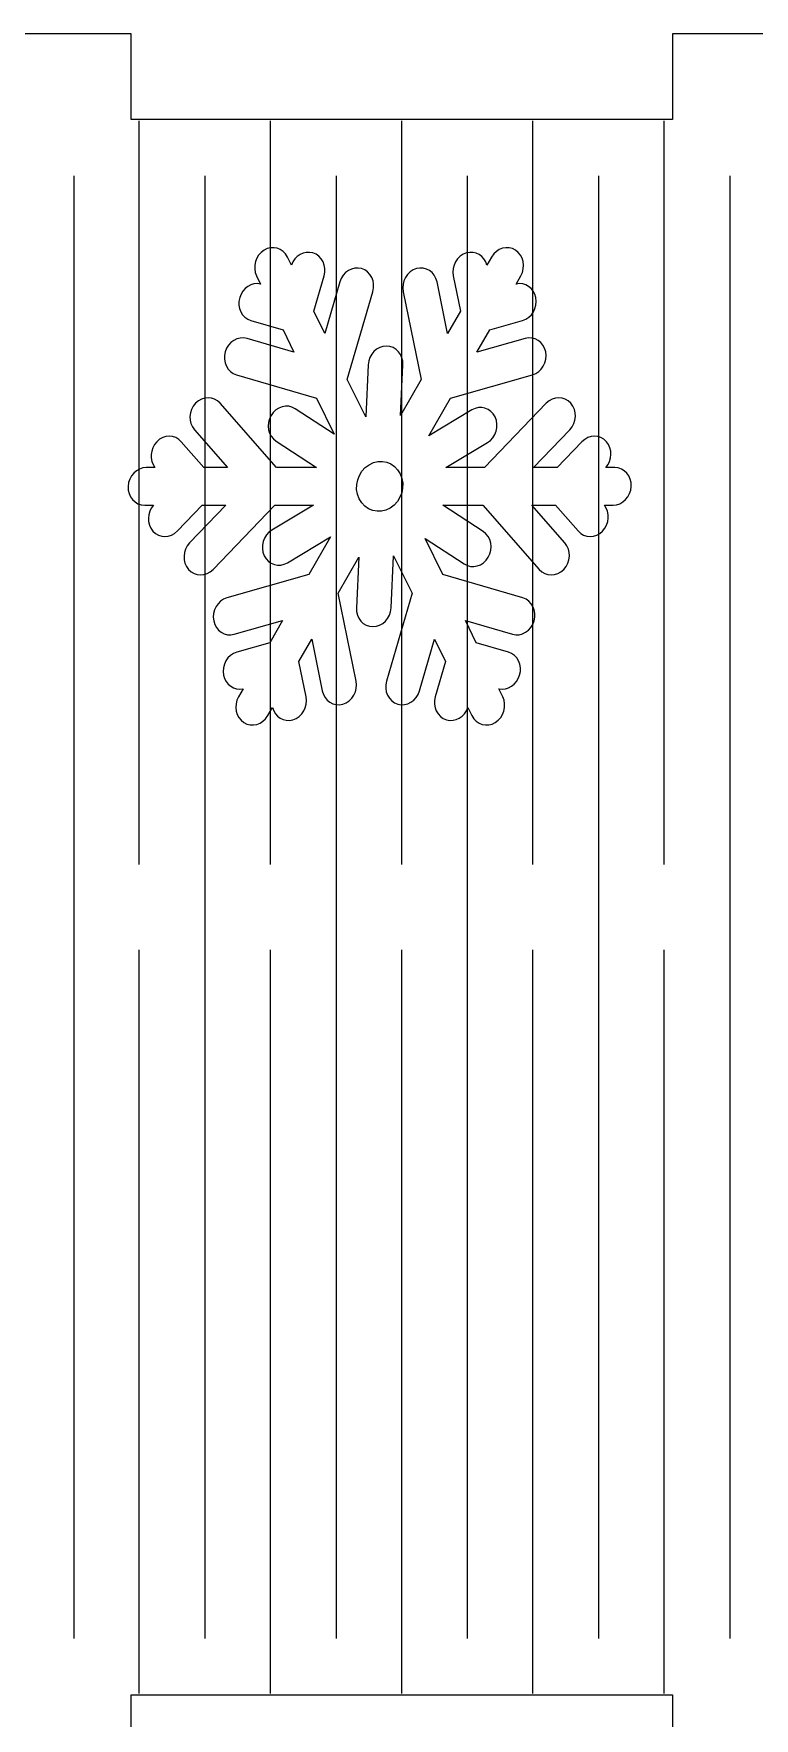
# Model space of a CAD drawing. Header units: centimetres. Extents: x -36.4 to 36.4, y -33.4 to 34.3.
# Drawn here: x 6.2 to 11.23, y -21.07 to -9.3 of the extents above; entities that cross this region are included whole.
import ezdxf

# ---------------------------------------------------------------- set-up
doc = ezdxf.new("R2010")
doc.units = ezdxf.units.CM
doc.header["$MEASUREMENT"] = 0
doc.layers.add('layer 1', color=7, linetype='Continuous')

msp = doc.modelspace()

# ---------------------------------------------------------------- linework, layer by layer
at = {"layer": 'layer 1', "color": 177, "lineweight": 9}
msp.add_open_spline([(-29.8982, -9.902), (-29.8982, -9.902), (-25.95688, -9.902), (-25.95688, -9.902), (-25.95688, -9.902), (-25.95688, -9.902), (-25.95688, -9.302), (-25.95688, -9.302), (-25.95688, -9.302), (-25.95688, -9.302), (-25.15688, -9.302), (-25.15688, -9.302), (-25.15688, -9.302), (-25.15688, -9.302), (-25.15688, -9.902), (-25.15688, -9.902), (-25.15688, -9.902), (-25.15688, -9.902), (-21.38042, -9.902), (-21.38042, -9.902), (-21.38042, -9.902), (-21.38042, -9.902), (-21.38042, -9.302), (-21.38042, -9.302), (-21.38042, -9.302), (-21.38042, -9.302), (-20.58042, -9.302), (-20.58042, -9.302), (-20.58042, -9.302), (-20.58042, -9.302), (-20.58042, -9.902), (-20.58042, -9.902), (-20.58042, -9.902), (-20.58042, -9.902), (-16.80398, -9.902), (-16.80398, -9.902), (-16.80398, -9.902), (-16.80398, -9.902), (-16.80398, -9.302), (-16.80398, -9.302), (-16.80398, -9.302), (-16.80398, -9.302), (-16.00398, -9.302), (-16.00398, -9.302), (-16.00398, -9.302), (-16.00398, -9.302), (-16.00398, -9.902), (-16.00398, -9.902), (-16.00398, -9.902), (-16.00398, -9.902), (-12.22754, -9.902), (-12.22754, -9.902), (-12.22754, -9.902), (-12.22754, -9.902), (-12.22754, -9.302), (-12.22754, -9.302), (-12.22754, -9.302), (-12.22754, -9.302), (-11.42754, -9.302), (-11.42754, -9.302), (-11.42754, -9.302), (-11.42754, -9.302), (-11.42754, -9.902), (-11.42754, -9.902), (-11.42754, -9.902), (-11.42754, -9.902), (-7.6511, -9.902), (-7.6511, -9.902), (-7.6511, -9.902), (-7.6511, -9.902), (-7.6511, -9.302), (-7.6511, -9.302), (-7.6511, -9.302), (-7.6511, -9.302), (-6.8511, -9.302), (-6.8511, -9.302), (-6.8511, -9.302), (-6.8511, -9.302), (-6.8511, -9.902), (-6.8511, -9.902), (-6.8511, -9.902), (-6.8511, -9.902), (-3.07466, -9.902), (-3.07466, -9.902), (-3.07466, -9.902), (-3.07466, -9.902), (-3.07466, -9.302), (-3.07466, -9.302), (-3.07466, -9.302), (-3.07466, -9.302), (-2.27466, -9.302), (-2.27466, -9.302), (-2.27466, -9.302), (-2.27466, -9.302), (-2.27466, -9.902), (-2.27466, -9.902), (-2.27466, -9.902), (-2.27466, -9.902), (1.5018, -9.902), (1.5018, -9.902), (1.5018, -9.902), (1.5018, -9.902), (1.5018, -9.302), (1.5018, -9.302), (1.5018, -9.302), (1.5018, -9.302), (2.3018, -9.302), (2.3018, -9.302), (2.3018, -9.302), (2.3018, -9.302), (2.3018, -9.902), (2.3018, -9.902), (2.3018, -9.902), (2.3018, -9.902), (6.07826, -9.902), (6.07826, -9.902), (6.07826, -9.902), (6.07826, -9.902), (6.07826, -9.302), (6.07826, -9.302), (6.07826, -9.302), (6.07826, -9.302), (6.87826, -9.302), (6.87826, -9.302), (6.87826, -9.302), (6.87826, -9.302), (6.87826, -9.902), (6.87826, -9.902), (6.87826, -9.902), (6.87826, -9.902), (10.65472, -9.902), (10.65472, -9.902), (10.65472, -9.902), (10.65472, -9.902), (10.65472, -9.302), (10.65472, -9.302), (10.65472, -9.302), (10.65472, -9.302), (11.45472, -9.302), (11.45472, -9.302), (11.45472, -9.302), (11.45472, -9.302), (11.45472, -9.902), (11.45472, -9.902), (11.45472, -9.902), (11.45472, -9.902), (15.23116, -9.902), (15.23116, -9.902), (15.23116, -9.902), (15.23116, -9.902), (15.23116, -9.302), (15.23116, -9.302), (15.23116, -9.302), (15.23116, -9.302), (16.03116, -9.302), (16.03116, -9.302), (16.03116, -9.302), (16.03116, -9.302), (16.03116, -9.902), (16.03116, -9.902), (16.03116, -9.902), (16.03116, -9.902), (19.8076, -9.902), (19.8076, -9.902), (19.8076, -9.902), (19.8076, -9.902), (19.8076, -9.302), (19.8076, -9.302), (19.8076, -9.302), (19.8076, -9.302), (20.6076, -9.302), (20.6076, -9.302), (20.6076, -9.302), (20.6076, -9.302), (20.6076, -9.902), (20.6076, -9.902), (20.6076, -9.902), (20.6076, -9.902), (24.38404, -9.902), (24.38404, -9.902), (24.38404, -9.902), (24.38404, -9.902), (24.38404, -9.302), (24.38404, -9.302), (24.38404, -9.302), (24.38404, -9.302), (25.18404, -9.302), (25.18404, -9.302), (25.18404, -9.302), (25.18404, -9.302), (25.18404, -9.902), (25.18404, -9.902), (25.18404, -9.902), (25.18404, -9.902), (28.96048, -9.902), (28.96048, -9.902), (28.96048, -9.902), (28.96048, -9.902), (28.96048, -9.302), (28.96048, -9.302), (28.96048, -9.302), (28.96048, -9.302), (29.76048, -9.302), (29.76048, -9.302), (29.76048, -9.302), (29.76048, -9.302), (29.76048, -9.902), (29.76048, -9.902), (29.76048, -9.902), (29.76048, -9.902), (33.7018, -9.902), (33.7018, -9.902), (33.7018, -9.902), (33.7018, -9.902), (33.7018, -9.302), (33.7018, -9.302), (33.7018, -9.302), (33.7018, -9.302), (34.5018, -9.302), (34.5018, -9.302), (34.5018, -9.302), (34.5018, -13.36866), (34.5018, -17.43534), (34.5018, -21.502), (34.5018, -21.502), (34.5018, -21.502), (33.7018, -21.502), (33.7018, -21.502), (33.7018, -21.502), (33.7018, -21.502), (33.7018, -20.902), (33.7018, -20.902), (33.7018, -20.902), (33.7018, -20.902), (29.76048, -20.902), (29.76048, -20.902), (29.76048, -20.902), (29.76048, -20.902), (29.76048, -21.502), (29.76048, -21.502), (29.76048, -21.502), (29.76048, -21.502), (28.96048, -21.502), (28.96048, -21.502), (28.96048, -21.502), (28.96048, -21.502), (28.96048, -20.902), (28.96048, -20.902), (28.96048, -20.902), (28.96048, -20.902), (25.18404, -20.902), (25.18404, -20.902), (25.18404, -20.902), (25.18404, -20.902), (25.18404, -21.502), (25.18404, -21.502), (25.18404, -21.502), (25.18404, -21.502), (24.38404, -21.502), (24.38404, -21.502), (24.38404, -21.502), (24.38404, -21.502), (24.38404, -20.902), (24.38404, -20.902), (24.38404, -20.902), (24.38404, -20.902), (20.6076, -20.902), (20.6076, -20.902), (20.6076, -20.902), (20.6076, -20.902), (20.6076, -21.502), (20.6076, -21.502), (20.6076, -21.502), (20.6076, -21.502), (19.8076, -21.502), (19.8076, -21.502), (19.8076, -21.502), (19.8076, -21.502), (19.8076, -20.902), (19.8076, -20.902), (19.8076, -20.902), (19.8076, -20.902), (16.03116, -20.902), (16.03116, -20.902), (16.03116, -20.902), (16.03116, -20.902), (16.03116, -21.502), (16.03116, -21.502), (16.03116, -21.502), (16.03116, -21.502), (15.23116, -21.502), (15.23116, -21.502), (15.23116, -21.502), (15.23116, -21.502), (15.23116, -20.902), (15.23116, -20.902), (15.23116, -20.902), (15.23116, -20.902), (11.45472, -20.902), (11.45472, -20.902), (11.45472, -20.902), (11.45472, -20.902), (11.45472, -21.502), (11.45472, -21.502), (11.45472, -21.502), (11.45472, -21.502), (10.65472, -21.502), (10.65472, -21.502), (10.65472, -21.502), (10.65472, -21.502), (10.65472, -20.902), (10.65472, -20.902), (10.65472, -20.902), (10.65472, -20.902), (6.87826, -20.902), (6.87826, -20.902), (6.87826, -20.902), (6.87826, -20.902), (6.87826, -21.502), (6.87826, -21.502), (6.87826, -21.502), (6.87826, -21.502), (6.07826, -21.502), (6.07826, -21.502), (6.07826, -21.502), (6.07826, -21.502), (6.07826, -20.902), (6.07826, -20.902), (6.07826, -20.902), (6.07826, -20.902), (2.3018, -20.902), (2.3018, -20.902), (2.3018, -20.902), (2.3018, -20.902), (2.3018, -21.502), (2.3018, -21.502), (2.3018, -21.502), (2.3018, -21.502), (1.5018, -21.502), (1.5018, -21.502), (1.5018, -21.502), (1.5018, -21.502), (1.5018, -20.902), (1.5018, -20.902), (1.5018, -20.902), (1.5018, -20.902), (-2.27466, -20.902), (-2.27466, -20.902), (-2.27466, -20.902), (-2.27466, -20.902), (-2.27466, -21.502), (-2.27466, -21.502), (-2.27466, -21.502), (-2.27466, -21.502), (-3.07466, -21.502), (-3.07466, -21.502), (-3.07466, -21.502), (-3.07466, -21.502), (-3.07466, -20.902), (-3.07466, -20.902), (-3.07466, -20.902), (-3.07466, -20.902), (-6.8511, -20.902), (-6.8511, -20.902), (-6.8511, -20.902), (-6.8511, -20.902), (-6.8511, -21.502), (-6.8511, -21.502), (-6.8511, -21.502), (-6.8511, -21.502), (-7.6511, -21.502), (-7.6511, -21.502), (-7.6511, -21.502), (-7.6511, -21.502), (-7.6511, -20.902), (-7.6511, -20.902), (-7.6511, -20.902), (-7.6511, -20.902), (-11.42754, -20.902), (-11.42754, -20.902), (-11.42754, -20.902), (-11.42754, -20.902), (-11.42754, -21.502), (-11.42754, -21.502), (-11.42754, -21.502), (-11.42754, -21.502), (-12.22754, -21.502), (-12.22754, -21.502), (-12.22754, -21.502), (-12.22754, -21.502), (-12.22754, -20.902), (-12.22754, -20.902), (-12.22754, -20.902), (-12.22754, -20.902), (-16.00398, -20.902), (-16.00398, -20.902), (-16.00398, -20.902), (-16.00398, -20.902), (-16.00398, -21.502), (-16.00398, -21.502), (-16.00398, -21.502), (-16.00398, -21.502), (-16.80398, -21.502), (-16.80398, -21.502), (-16.80398, -21.502), (-16.80398, -21.502), (-16.80398, -20.902), (-16.80398, -20.902), (-16.80398, -20.902), (-16.80398, -20.902), (-20.58042, -20.902), (-20.58042, -20.902), (-20.58042, -20.902), (-20.58042, -20.902), (-20.58042, -21.502), (-20.58042, -21.502), (-20.58042, -21.502), (-20.58042, -21.502), (-21.38042, -21.502), (-21.38042, -21.502), (-21.38042, -21.502), (-21.38042, -21.502), (-21.38042, -20.902), (-21.38042, -20.902), (-21.38042, -20.902), (-21.38042, -20.902), (-25.15688, -20.902), (-25.15688, -20.902), (-25.15688, -20.902), (-25.15688, -20.902), (-25.15688, -21.502), (-25.15688, -21.502), (-25.15688, -21.502), (-25.15688, -21.502), (-25.95688, -21.502), (-25.95688, -21.502), (-25.95688, -21.502), (-25.95688, -21.502), (-25.95688, -20.902), (-25.95688, -20.902), (-25.95688, -20.902), (-25.95688, -20.902), (-29.8982, -20.902), (-29.8982, -20.902), (-29.8982, -20.902), (-29.8982, -20.902), (-29.8982, -21.502), (-29.8982, -21.502), (-29.8982, -21.502), (-29.8982, -21.502), (-30.6982, -21.502), (-30.6982, -21.502), (-30.6982, -21.502), (-30.6982, -17.43534), (-30.6982, -13.36866), (-30.6982, -9.302), (-30.6982, -9.302), (-30.6982, -9.302), (-29.8982, -9.302), (-29.8982, -9.302), (-29.8982, -9.302), (-29.8982, -9.302), (-29.8982, -9.902), (-29.8982, -9.902)], degree=3, knots=[0, 0, 0, 0, 0.00854701, 0.00854701, 0.00854701, 0.00854701, 0.01709402, 0.01709402, 0.01709402, 0.01709402, 0.02564103, 0.02564103, 0.02564103, 0.02564103, 0.03418803, 0.03418803, 0.03418803, 0.03418803, 0.04273504, 0.04273504, 0.04273504, 0.04273504, 0.05128205, 0.05128205, 0.05128205, 0.05128205, 0.05982906, 0.05982906, 0.05982906, 0.05982906, 0.06837607, 0.06837607, 0.06837607, 0.06837607, 0.07692308, 0.07692308, 0.07692308, 0.07692308, 0.08547009, 0.08547009, 0.08547009, 0.08547009, 0.09401709, 0.09401709, 0.09401709, 0.09401709, 0.1025641, 0.1025641, 0.1025641, 0.1025641, 0.11111111, 0.11111111, 0.11111111, 0.11111111, 0.11965812, 0.11965812, 0.11965812, 0.11965812, 0.12820513, 0.12820513, 0.12820513, 0.12820513, 0.13675214, 0.13675214, 0.13675214, 0.13675214, 0.14529915, 0.14529915, 0.14529915, 0.14529915, 0.15384615, 0.15384615, 0.15384615, 0.15384615, 0.16239316, 0.16239316, 0.16239316, 0.16239316, 0.17094017, 0.17094017, 0.17094017, 0.17094017, 0.17948718, 0.17948718, 0.17948718, 0.17948718, 0.18803419, 0.18803419, 0.18803419, 0.18803419, 0.1965812, 0.1965812, 0.1965812, 0.1965812, 0.20512821, 0.20512821, 0.20512821, 0.20512821, 0.21367521, 0.21367521, 0.21367521, 0.21367521, 0.22222222, 0.22222222, 0.22222222, 0.22222222, 0.23076923, 0.23076923, 0.23076923, 0.23076923, 0.23931624, 0.23931624, 0.23931624, 0.23931624, 0.24786325, 0.24786325, 0.24786325, 0.24786325, 0.25641026, 0.25641026, 0.25641026, 0.25641026, 0.26495726, 0.26495726, 0.26495726, 0.26495726, 0.27350427, 0.27350427, 0.27350427, 0.27350427, 0.28205128, 0.28205128, 0.28205128, 0.28205128, 0.29059829, 0.29059829, 0.29059829, 0.29059829, 0.2991453, 0.2991453, 0.2991453, 0.2991453, 0.30769231, 0.30769231, 0.30769231, 0.30769231, 0.31623932, 0.31623932, 0.31623932, 0.31623932, 0.32478632, 0.32478632, 0.32478632, 0.32478632, 0.33333333, 0.33333333, 0.33333333, 0.33333333, 0.34188034, 0.34188034, 0.34188034, 0.34188034, 0.35042735, 0.35042735, 0.35042735, 0.35042735, 0.35897436, 0.35897436, 0.35897436, 0.35897436, 0.36752137, 0.36752137, 0.36752137, 0.36752137, 0.37606838, 0.37606838, 0.37606838, 0.37606838, 0.38461538, 0.38461538, 0.38461538, 0.38461538, 0.39316239, 0.39316239, 0.39316239, 0.39316239, 0.4017094, 0.4017094, 0.4017094, 0.4017094, 0.41025641, 0.41025641, 0.41025641, 0.41025641, 0.41880342, 0.41880342, 0.41880342, 0.41880342, 0.42735043, 0.42735043, 0.42735043, 0.42735043, 0.43589744, 0.43589744, 0.43589744, 0.43589744, 0.44444444, 0.44444444, 0.44444444, 0.44444444, 0.45299145, 0.45299145, 0.45299145, 0.45299145, 0.46153846, 0.46153846, 0.46153846, 0.46153846, 0.47008547, 0.47008547, 0.47008547, 0.47008547, 0.47863248, 0.47863248, 0.47863248, 0.47863248, 0.48717949, 0.48717949, 0.48717949, 0.48717949, 0.4957265, 0.4957265, 0.4957265, 0.4957265, 0.5042735, 0.5042735, 0.5042735, 0.5042735, 0.51282051, 0.51282051, 0.51282051, 0.51282051, 0.52136752, 0.52136752, 0.52136752, 0.52136752, 0.52991453, 0.52991453, 0.52991453, 0.52991453, 0.53846154, 0.53846154, 0.53846154, 0.53846154, 0.54700855, 0.54700855, 0.54700855, 0.54700855, 0.55555556, 0.55555556, 0.55555556, 0.55555556, 0.56410256, 0.56410256, 0.56410256, 0.56410256, 0.57264957, 0.57264957, 0.57264957, 0.57264957, 0.58119658, 0.58119658, 0.58119658, 0.58119658, 0.58974359, 0.58974359, 0.58974359, 0.58974359, 0.5982906, 0.5982906, 0.5982906, 0.5982906, 0.60683761, 0.60683761, 0.60683761, 0.60683761, 0.61538462, 0.61538462, 0.61538462, 0.61538462, 0.62393162, 0.62393162, 0.62393162, 0.62393162, 0.63247863, 0.63247863, 0.63247863, 0.63247863, 0.64102564, 0.64102564, 0.64102564, 0.64102564, 0.64957265, 0.64957265, 0.64957265, 0.64957265, 0.65811966, 0.65811966, 0.65811966, 0.65811966, 0.66666667, 0.66666667, 0.66666667, 0.66666667, 0.67521368, 0.67521368, 0.67521368, 0.67521368, 0.68376068, 0.68376068, 0.68376068, 0.68376068, 0.69230769, 0.69230769, 0.69230769, 0.69230769, 0.7008547, 0.7008547, 0.7008547, 0.7008547, 0.70940171, 0.70940171, 0.70940171, 0.70940171, 0.71794872, 0.71794872, 0.71794872, 0.71794872, 0.72649573, 0.72649573, 0.72649573, 0.72649573, 0.73504274, 0.73504274, 0.73504274, 0.73504274, 0.74358974, 0.74358974, 0.74358974, 0.74358974, 0.75213675, 0.75213675, 0.75213675, 0.75213675, 0.76068376, 0.76068376, 0.76068376, 0.76068376, 0.76923077, 0.76923077, 0.76923077, 0.76923077, 0.77777778, 0.77777778, 0.77777778, 0.77777778, 0.78632479, 0.78632479, 0.78632479, 0.78632479, 0.79487179, 0.79487179, 0.79487179, 0.79487179, 0.8034188, 0.8034188, 0.8034188, 0.8034188, 0.81196581, 0.81196581, 0.81196581, 0.81196581, 0.82051282, 0.82051282, 0.82051282, 0.82051282, 0.82905983, 0.82905983, 0.82905983, 0.82905983, 0.83760684, 0.83760684, 0.83760684, 0.83760684, 0.84615385, 0.84615385, 0.84615385, 0.84615385, 0.85470085, 0.85470085, 0.85470085, 0.85470085, 0.86324786, 0.86324786, 0.86324786, 0.86324786, 0.87179487, 0.87179487, 0.87179487, 0.87179487, 0.88034188, 0.88034188, 0.88034188, 0.88034188, 0.88888889, 0.88888889, 0.88888889, 0.88888889, 0.8974359, 0.8974359, 0.8974359, 0.8974359, 0.90598291, 0.90598291, 0.90598291, 0.90598291, 0.91452991, 0.91452991, 0.91452991, 0.91452991, 0.92307692, 0.92307692, 0.92307692, 0.92307692, 0.93162393, 0.93162393, 0.93162393, 0.93162393, 0.94017094, 0.94017094, 0.94017094, 0.94017094, 0.94871795, 0.94871795, 0.94871795, 0.94871795, 0.95726496, 0.95726496, 0.95726496, 0.95726496, 0.96581197, 0.96581197, 0.96581197, 0.96581197, 0.97435897, 0.97435897, 0.97435897, 0.97435897, 0.98290598, 0.98290598, 0.98290598, 0.98290598, 1, 1, 1, 1], dxfattribs=at)
for points in [[(6.93591, -15.10508), (6.93591, -15.10508), (6.93591, -9.91141), (6.93591, -9.91141)], [(7.8512, -15.10508), (7.8512, -15.10508), (7.8512, -9.91141), (7.8512, -9.91141)], [(8.7665, -15.10508), (8.7665, -15.10508), (8.7665, -9.91141), (8.7665, -9.91141)], [(9.68179, -15.10508), (9.68179, -15.10508), (9.68179, -9.91141), (9.68179, -9.91141)], [(10.59708, -15.10508), (10.59708, -15.10508), (10.59708, -9.91141), (10.59708, -9.91141)], [(6.47827, -10.29394), (6.47827, -10.29394), (6.47827, -20.51006), (6.47827, -20.51006)], [(7.39356, -10.29394), (7.39356, -10.29394), (7.39356, -20.51006), (7.39356, -20.51006)], [(8.30885, -10.29394), (8.30885, -10.29394), (8.30885, -20.51006), (8.30885, -20.51006)], [(9.22414, -10.29394), (9.22414, -10.29394), (9.22414, -20.51006), (9.22414, -20.51006)], [(10.13943, -10.29394), (10.13943, -10.29394), (10.13943, -20.51006), (10.13943, -20.51006)], [(11.05473, -10.29394), (11.05473, -10.29394), (11.05473, -20.51006), (11.05473, -20.51006)], [(6.93591, -20.89261), (6.93591, -20.89261), (6.93591, -15.69894), (6.93591, -15.69894)], [(7.8512, -20.89261), (7.8512, -20.89261), (7.8512, -15.69894), (7.8512, -15.69894)], [(8.7665, -20.89261), (8.7665, -20.89261), (8.7665, -15.69892), (8.7665, -15.69892)], [(9.68179, -20.89261), (9.68179, -20.89261), (9.68179, -15.69892), (9.68179, -15.69892)], [(10.59708, -20.89261), (10.59708, -20.89261), (10.59708, -15.69894), (10.59708, -15.69894)]]:
    msp.add_open_spline(points, degree=3, dxfattribs=at)
at = {"layer": 'layer 1', "color": 7, "lineweight": 9}
for points, knots in [([(8.23024, -11.39518), (8.23024, -11.39518), (8.33495, -11.03539), (8.33495, -11.03539), (8.33495, -11.03539), (8.35528, -10.96556), (8.42366, -10.92396), (8.4872, -10.94277), (8.4872, -10.94277), (8.55073, -10.96158), (8.58597, -11.03387), (8.56565, -11.1037), (8.56565, -11.1037), (8.56565, -11.1037), (8.38734, -11.71636), (8.38734, -11.71636), (8.38734, -11.71636), (8.38734, -11.71636), (8.51544, -11.97824), (8.51544, -11.97824), (8.51544, -11.97824), (8.51544, -11.97824), (8.53324, -11.61408), (8.53324, -11.61408), (8.53324, -11.61408), (8.53679, -11.54175), (8.59399, -11.48317), (8.6606, -11.48364), (8.6606, -11.48364), (8.72721, -11.48413), (8.77865, -11.54349), (8.77512, -11.6158), (8.77512, -11.6158), (8.77512, -11.6158), (8.7579, -11.96804), (8.7579, -11.96804), (8.7579, -11.96804), (8.7579, -11.96804), (8.90254, -11.71636), (8.90254, -11.71636), (8.90254, -11.71636), (8.90254, -11.71636), (8.77668, -11.10372), (8.77668, -11.10372), (8.77668, -11.10372), (8.76234, -11.03389), (8.80376, -10.9616), (8.86891, -10.94279), (8.86891, -10.94279), (8.93406, -10.92397), (8.99888, -10.96558), (9.01322, -11.03541), (9.01322, -11.03541), (9.01322, -11.03541), (9.08714, -11.39518), (9.08714, -11.39518), (9.08714, -11.39518), (9.08714, -11.39518), (9.17639, -11.2399), (9.17639, -11.2399), (9.17639, -11.2399), (9.17639, -11.2399), (9.12589, -10.99409), (9.12589, -10.99409), (9.12589, -10.99409), (9.11155, -10.92427), (9.15297, -10.85197), (9.21812, -10.83315), (9.21812, -10.83315), (9.2811, -10.81496), (9.34382, -10.85326), (9.36086, -10.91897), (9.36086, -10.91897), (9.36086, -10.91897), (9.39363, -10.86195), (9.39363, -10.86195), (9.39363, -10.86195), (9.42963, -10.79932), (9.50479, -10.77773), (9.56094, -10.81389), (9.56094, -10.81389), (9.6171, -10.85005), (9.63354, -10.93061), (9.59754, -10.99324), (9.59754, -10.99324), (9.59754, -10.99324), (9.56477, -11.05024), (9.56477, -11.05024), (9.56477, -11.05024), (9.62773, -11.03606), (9.6887, -11.07739), (9.7024, -11.14495), (9.7024, -11.14495), (9.71657, -11.21484), (9.67495, -11.28701), (9.60978, -11.30564), (9.60978, -11.30564), (9.60978, -11.30564), (9.3803, -11.37119), (9.3803, -11.37119), (9.3803, -11.37119), (9.3803, -11.37119), (9.29105, -11.52648), (9.29105, -11.52648), (9.29105, -11.52648), (9.29105, -11.52648), (9.62692, -11.43054), (9.62692, -11.43054), (9.62692, -11.43054), (9.69209, -11.41191), (9.7568, -11.45372), (9.77097, -11.52361), (9.77097, -11.52361), (9.78514, -11.59348), (9.74353, -11.66566), (9.67834, -11.68428), (9.67834, -11.68428), (9.67834, -11.68428), (9.10645, -11.84765), (9.10645, -11.84765), (9.10645, -11.84765), (9.10645, -11.84765), (8.95592, -12.10954), (8.95592, -12.10954), (8.95592, -12.10954), (8.95592, -12.10954), (9.25533, -11.92955), (9.25533, -11.92955), (9.25533, -11.92955), (9.31479, -11.8938), (9.38795, -11.91593), (9.41818, -11.97878), (9.41818, -11.97878), (9.44843, -12.04166), (9.4246, -12.12209), (9.36515, -12.15782), (9.36515, -12.15782), (9.36515, -12.15782), (9.07559, -12.3319), (9.07559, -12.3319), (9.07559, -12.3319), (9.07559, -12.3319), (9.34332, -12.3319), (9.34332, -12.3319), (9.34332, -12.3319), (9.34332, -12.3319), (9.77536, -11.88264), (9.77536, -11.88264), (9.77536, -11.88264), (9.82461, -11.83143), (9.90147, -11.83132), (9.94646, -11.88237), (9.94646, -11.88237), (9.99146, -11.93345), (9.98799, -12.01686), (9.93875, -12.06807), (9.93875, -12.06807), (9.93875, -12.06807), (9.68504, -12.3319), (9.68504, -12.3319), (9.68504, -12.3319), (9.68504, -12.3319), (9.85026, -12.3319), (9.85026, -12.3319), (9.85026, -12.3319), (9.85026, -12.3319), (10.02361, -12.15165), (10.02361, -12.15165), (10.02361, -12.15165), (10.07284, -12.10044), (10.1497, -12.10033), (10.1947, -12.1514), (10.1947, -12.1514), (10.23821, -12.20077), (10.23641, -12.28039), (10.1917, -12.3319), (10.1917, -12.3319), (10.1917, -12.3319), (10.25235, -12.3319), (10.25235, -12.3319), (10.25235, -12.3319), (10.31897, -12.3319), (10.3708, -12.39089), (10.3677, -12.4632), (10.3677, -12.4632), (10.36461, -12.5355), (10.30773, -12.59449), (10.24111, -12.59449), (10.24111, -12.59449), (10.24111, -12.59449), (10.18046, -12.59449), (10.18046, -12.59449), (10.18046, -12.59449), (10.22076, -12.646), (10.21574, -12.72564), (10.168, -12.77503), (10.168, -12.77503), (10.11863, -12.82609), (10.04179, -12.82597), (9.99692, -12.77477), (9.99692, -12.77477), (9.99692, -12.77477), (9.83899, -12.59449), (9.83899, -12.59449), (9.83899, -12.59449), (9.83899, -12.59449), (9.67379, -12.59449), (9.67379, -12.59449), (9.67379, -12.59449), (9.67379, -12.59449), (9.90492, -12.85835), (9.90492, -12.85835), (9.90492, -12.85835), (9.94977, -12.90955), (9.9461, -12.99296), (9.89673, -13.04404), (9.89673, -13.04404), (9.84737, -13.0951), (9.77052, -13.09498), (9.72565, -13.04378), (9.72565, -13.04378), (9.72565, -13.04378), (9.33208, -12.59449), (9.33208, -12.59449), (9.33208, -12.59449), (9.33208, -12.59449), (9.05346, -12.59449), (9.05346, -12.59449), (9.05346, -12.59449), (9.05346, -12.59449), (9.33505, -12.77867), (9.33505, -12.77867), (9.33505, -12.77867), (9.39097, -12.81524), (9.40692, -12.89595), (9.37055, -12.95834), (9.37055, -12.95834), (9.33418, -13.02072), (9.25891, -13.04179), (9.203, -13.00521), (9.203, -13.00521), (9.203, -13.00521), (8.93063, -12.82708), (8.93063, -12.82708), (8.93063, -12.82708), (8.93063, -12.82708), (9.05374, -13.07876), (9.05374, -13.07876), (9.05374, -13.07876), (9.05374, -13.07876), (9.61165, -13.24213), (9.61165, -13.24213), (9.61165, -13.24213), (9.67525, -13.26076), (9.71068, -13.33293), (9.69053, -13.4028), (9.69053, -13.4028), (9.67038, -13.47269), (9.60208, -13.5145), (9.53851, -13.49587), (9.53851, -13.49587), (9.53851, -13.49587), (9.21085, -13.39993), (9.21085, -13.39993), (9.21085, -13.39993), (9.21085, -13.39993), (9.28681, -13.55522), (9.28681, -13.55522), (9.28681, -13.55522), (9.28681, -13.55522), (9.51066, -13.62076), (9.51066, -13.62076), (9.51066, -13.62076), (9.57425, -13.63938), (9.60969, -13.71156), (9.58953, -13.78143), (9.58953, -13.78143), (9.57005, -13.84903), (9.50553, -13.89035), (9.4438, -13.87615), (9.4438, -13.87615), (9.4438, -13.87615), (9.47169, -13.93317), (9.47169, -13.93317), (9.47169, -13.93317), (9.50233, -13.9958), (9.47899, -14.07636), (9.41974, -14.11252), (9.41974, -14.11252), (9.36048, -14.14869), (9.28718, -14.1271), (9.25654, -14.06447), (9.25654, -14.06447), (9.25654, -14.06447), (9.22865, -14.00745), (9.22865, -14.00745), (9.22865, -14.00745), (9.20598, -14.07315), (9.13998, -14.11145), (9.07856, -14.09326), (9.07856, -14.09326), (9.01503, -14.07445), (8.97979, -14.00214), (9.00011, -13.93233), (9.00011, -13.93233), (9.00011, -13.93233), (9.07166, -13.68652), (9.07166, -13.68652), (9.07166, -13.68652), (9.07166, -13.68652), (8.9957, -13.53123), (8.9957, -13.53123), (8.9957, -13.53123), (8.9957, -13.53123), (8.89098, -13.891), (8.89098, -13.891), (8.89098, -13.891), (8.87066, -13.96084), (8.80227, -14.00244), (8.73874, -13.98363), (8.73874, -13.98363), (8.6752, -13.96481), (8.63996, -13.89252), (8.66029, -13.82269), (8.66029, -13.82269), (8.66029, -13.82269), (8.8386, -13.21006), (8.8386, -13.21006), (8.8386, -13.21006), (8.8386, -13.21006), (8.71051, -12.94819), (8.71051, -12.94819), (8.71051, -12.94819), (8.71051, -12.94819), (8.69269, -13.31234), (8.69269, -13.31234), (8.69269, -13.31234), (8.68915, -13.38466), (8.63194, -13.44324), (8.56534, -13.44277), (8.56534, -13.44277), (8.49872, -13.44228), (8.44729, -13.38292), (8.45082, -13.31061), (8.45082, -13.31061), (8.45082, -13.31061), (8.46804, -12.95838), (8.46804, -12.95838), (8.46804, -12.95838), (8.46804, -12.95838), (8.3234, -13.21004), (8.3234, -13.21004), (8.3234, -13.21004), (8.3234, -13.21004), (8.44925, -13.82269), (8.44925, -13.82269), (8.44925, -13.82269), (8.4636, -13.89252), (8.42217, -13.96481), (8.35703, -13.98363), (8.35703, -13.98363), (8.29188, -14.00244), (8.22705, -13.96084), (8.21271, -13.891), (8.21271, -13.891), (8.21271, -13.891), (8.1388, -13.53121), (8.1388, -13.53121), (8.1388, -13.53121), (8.1388, -13.53121), (8.04954, -13.6865), (8.04954, -13.6865), (8.04954, -13.6865), (8.04954, -13.6865), (8.10004, -13.93233), (8.10004, -13.93233), (8.10004, -13.93233), (8.11439, -14.00216), (8.07296, -14.07445), (8.00781, -14.09326), (8.00781, -14.09326), (7.94482, -14.11145), (7.88212, -14.07315), (7.86507, -14.00745), (7.86507, -14.00745), (7.86507, -14.00745), (7.8323, -14.06447), (7.8323, -14.06447), (7.8323, -14.06447), (7.7963, -14.1271), (7.72115, -14.14869), (7.66499, -14.11252), (7.66499, -14.11252), (7.60884, -14.07636), (7.59239, -13.9958), (7.62839, -13.93317), (7.62839, -13.93317), (7.62839, -13.93317), (7.66116, -13.87615), (7.66116, -13.87615), (7.66116, -13.87615), (7.5982, -13.89033), (7.53724, -13.84901), (7.52354, -13.78145), (7.52354, -13.78145), (7.50937, -13.71156), (7.55098, -13.63938), (7.61615, -13.62076), (7.61615, -13.62076), (7.61615, -13.62076), (7.84563, -13.5552), (7.84563, -13.5552), (7.84563, -13.5552), (7.84563, -13.5552), (7.93487, -13.39993), (7.93487, -13.39993), (7.93487, -13.39993), (7.93487, -13.39993), (7.59902, -13.49587), (7.59902, -13.49587), (7.59902, -13.49587), (7.53384, -13.5145), (7.46913, -13.47269), (7.45496, -13.4028), (7.45496, -13.4028), (7.44079, -13.33293), (7.4824, -13.26076), (7.54759, -13.24213), (7.54759, -13.24213), (7.54759, -13.24213), (8.11947, -13.07876), (8.11947, -13.07876), (8.11947, -13.07876), (8.11947, -13.07876), (8.27001, -12.81686), (8.27001, -12.81686), (8.27001, -12.81686), (8.27001, -12.81686), (7.9706, -12.99687), (7.9706, -12.99687), (7.9706, -12.99687), (7.91114, -13.03262), (7.83798, -13.01048), (7.80775, -12.94763), (7.80775, -12.94763), (7.7775, -12.88476), (7.80134, -12.80433), (7.86078, -12.7686), (7.86078, -12.7686), (7.86078, -12.7686), (8.15038, -12.59449), (8.15038, -12.59449), (8.15038, -12.59449), (8.15038, -12.59449), (7.88261, -12.59449), (7.88261, -12.59449), (7.88261, -12.59449), (7.88261, -12.59449), (7.45058, -13.04378), (7.45058, -13.04378), (7.45058, -13.04378), (7.40133, -13.09498), (7.32447, -13.0951), (7.27947, -13.04404), (7.27947, -13.04404), (7.23448, -12.99296), (7.23795, -12.90955), (7.28718, -12.85835), (7.28718, -12.85835), (7.28718, -12.85835), (7.54091, -12.59449), (7.54091, -12.59449), (7.54091, -12.59449), (7.54091, -12.59449), (7.37571, -12.59449), (7.37571, -12.59449), (7.37571, -12.59449), (7.37571, -12.59449), (7.20234, -12.77477), (7.20234, -12.77477), (7.20234, -12.77477), (7.15309, -12.82597), (7.07623, -12.82609), (7.03124, -12.77503), (7.03124, -12.77503), (6.98773, -12.72564), (6.98953, -12.646), (7.03423, -12.59449), (7.03423, -12.59449), (7.03423, -12.59449), (6.97359, -12.59449), (6.97359, -12.59449), (6.97359, -12.59449), (6.90697, -12.59449), (6.85514, -12.5355), (6.85823, -12.4632), (6.85823, -12.4632), (6.86133, -12.39089), (6.91821, -12.3319), (6.98483, -12.3319), (6.98483, -12.3319), (6.98483, -12.3319), (7.04547, -12.3319), (7.04547, -12.3319), (7.04547, -12.3319), (7.0052, -12.28039), (7.01021, -12.20077), (7.05795, -12.15138), (7.05795, -12.15138), (7.10732, -12.10033), (7.18417, -12.10044), (7.22903, -12.15165), (7.22903, -12.15165), (7.22903, -12.15165), (7.38695, -12.3319), (7.38695, -12.3319), (7.38695, -12.3319), (7.38695, -12.3319), (7.55213, -12.3319), (7.55213, -12.3319), (7.55213, -12.3319), (7.55213, -12.3319), (7.32101, -12.06807), (7.32101, -12.06807), (7.32101, -12.06807), (7.27616, -12.01686), (7.27983, -11.93345), (7.3292, -11.88237), (7.3292, -11.88237), (7.37857, -11.83132), (7.45542, -11.83143), (7.50028, -11.88264), (7.50028, -11.88264), (7.50028, -11.88264), (7.89385, -12.3319), (7.89385, -12.3319), (7.89385, -12.3319), (7.89385, -12.3319), (8.17246, -12.3319), (8.17246, -12.3319), (8.17246, -12.3319), (8.17246, -12.3319), (7.89088, -12.14773), (7.89088, -12.14773), (7.89088, -12.14773), (7.83497, -12.11115), (7.81902, -12.03044), (7.85539, -11.96805), (7.85539, -11.96805), (7.89176, -11.90567), (7.96702, -11.8846), (8.02294, -11.92118), (8.02294, -11.92118), (8.02294, -11.92118), (8.29528, -12.09933), (8.29528, -12.09933), (8.29528, -12.09933), (8.29528, -12.09933), (8.17217, -11.84765), (8.17217, -11.84765), (8.17217, -11.84765), (8.17217, -11.84765), (7.6143, -11.68428), (7.6143, -11.68428), (7.6143, -11.68428), (7.5507, -11.66566), (7.51527, -11.59348), (7.53542, -11.52361), (7.53542, -11.52361), (7.55558, -11.45372), (7.62387, -11.41191), (7.68745, -11.43054), (7.68745, -11.43054), (7.68745, -11.43054), (8.01509, -11.52648), (8.01509, -11.52648), (8.01509, -11.52648), (8.01509, -11.52648), (7.93913, -11.37119), (7.93913, -11.37119), (7.93913, -11.37119), (7.93913, -11.37119), (7.71526, -11.30564), (7.71526, -11.30564), (7.71526, -11.30564), (7.65168, -11.28701), (7.61625, -11.21484), (7.6364, -11.14495), (7.6364, -11.14495), (7.65589, -11.07739), (7.72039, -11.03606), (7.78214, -11.05024), (7.78214, -11.05024), (7.78214, -11.05024), (7.75425, -10.99324), (7.75425, -10.99324), (7.75425, -10.99324), (7.72361, -10.93061), (7.74695, -10.85005), (7.8062, -10.81389), (7.8062, -10.81389), (7.86545, -10.77773), (7.93876, -10.79932), (7.96939, -10.86195), (7.96939, -10.86195), (7.96939, -10.86195), (7.99728, -10.91897), (7.99728, -10.91897), (7.99728, -10.91897), (8.01994, -10.85326), (8.08592, -10.81494), (8.14737, -10.83313), (8.14737, -10.83313), (8.21091, -10.85195), (8.24615, -10.92424), (8.22582, -10.99407), (8.22582, -10.99407), (8.22582, -10.99407), (8.15428, -11.2399), (8.15428, -11.2399), (8.15428, -11.2399), (8.15428, -11.2399), (8.23024, -11.39518), (8.23024, -11.39518)], [0, 0, 0, 0, 0.00636943, 0.00636943, 0.00636943, 0.00636943, 0.01273885, 0.01273885, 0.01273885, 0.01273885, 0.01910828, 0.01910828, 0.01910828, 0.01910828, 0.02547771, 0.02547771, 0.02547771, 0.02547771, 0.03184713, 0.03184713, 0.03184713, 0.03184713, 0.03821656, 0.03821656, 0.03821656, 0.03821656, 0.04458599, 0.04458599, 0.04458599, 0.04458599, 0.05095541, 0.05095541, 0.05095541, 0.05095541, 0.05732484, 0.05732484, 0.05732484, 0.05732484, 0.06369427, 0.06369427, 0.06369427, 0.06369427, 0.07006369, 0.07006369, 0.07006369, 0.07006369, 0.07643312, 0.07643312, 0.07643312, 0.07643312, 0.08280255, 0.08280255, 0.08280255, 0.08280255, 0.08917197, 0.08917197, 0.08917197, 0.08917197, 0.0955414, 0.0955414, 0.0955414, 0.0955414, 0.10191083, 0.10191083, 0.10191083, 0.10191083, 0.10828025, 0.10828025, 0.10828025, 0.10828025, 0.11464968, 0.11464968, 0.11464968, 0.11464968, 0.12101911, 0.12101911, 0.12101911, 0.12101911, 0.12738854, 0.12738854, 0.12738854, 0.12738854, 0.13375796, 0.13375796, 0.13375796, 0.13375796, 0.14012739, 0.14012739, 0.14012739, 0.14012739, 0.14649682, 0.14649682, 0.14649682, 0.14649682, 0.15286624, 0.15286624, 0.15286624, 0.15286624, 0.15923567, 0.15923567, 0.15923567, 0.15923567, 0.1656051, 0.1656051, 0.1656051, 0.1656051, 0.17197452, 0.17197452, 0.17197452, 0.17197452, 0.17834395, 0.17834395, 0.17834395, 0.17834395, 0.18471338, 0.18471338, 0.18471338, 0.18471338, 0.1910828, 0.1910828, 0.1910828, 0.1910828, 0.19745223, 0.19745223, 0.19745223, 0.19745223, 0.20382166, 0.20382166, 0.20382166, 0.20382166, 0.21019108, 0.21019108, 0.21019108, 0.21019108, 0.21656051, 0.21656051, 0.21656051, 0.21656051, 0.22292994, 0.22292994, 0.22292994, 0.22292994, 0.22929936, 0.22929936, 0.22929936, 0.22929936, 0.23566879, 0.23566879, 0.23566879, 0.23566879, 0.24203822, 0.24203822, 0.24203822, 0.24203822, 0.24840764, 0.24840764, 0.24840764, 0.24840764, 0.25477707, 0.25477707, 0.25477707, 0.25477707, 0.2611465, 0.2611465, 0.2611465, 0.2611465, 0.26751592, 0.26751592, 0.26751592, 0.26751592, 0.27388535, 0.27388535, 0.27388535, 0.27388535, 0.28025478, 0.28025478, 0.28025478, 0.28025478, 0.2866242, 0.2866242, 0.2866242, 0.2866242, 0.29299363, 0.29299363, 0.29299363, 0.29299363, 0.29936306, 0.29936306, 0.29936306, 0.29936306, 0.30573248, 0.30573248, 0.30573248, 0.30573248, 0.31210191, 0.31210191, 0.31210191, 0.31210191, 0.31847134, 0.31847134, 0.31847134, 0.31847134, 0.32484076, 0.32484076, 0.32484076, 0.32484076, 0.33121019, 0.33121019, 0.33121019, 0.33121019, 0.33757962, 0.33757962, 0.33757962, 0.33757962, 0.34394904, 0.34394904, 0.34394904, 0.34394904, 0.35031847, 0.35031847, 0.35031847, 0.35031847, 0.3566879, 0.3566879, 0.3566879, 0.3566879, 0.36305732, 0.36305732, 0.36305732, 0.36305732, 0.36942675, 0.36942675, 0.36942675, 0.36942675, 0.37579618, 0.37579618, 0.37579618, 0.37579618, 0.38216561, 0.38216561, 0.38216561, 0.38216561, 0.38853503, 0.38853503, 0.38853503, 0.38853503, 0.39490446, 0.39490446, 0.39490446, 0.39490446, 0.40127389, 0.40127389, 0.40127389, 0.40127389, 0.40764331, 0.40764331, 0.40764331, 0.40764331, 0.41401274, 0.41401274, 0.41401274, 0.41401274, 0.42038217, 0.42038217, 0.42038217, 0.42038217, 0.42675159, 0.42675159, 0.42675159, 0.42675159, 0.43312102, 0.43312102, 0.43312102, 0.43312102, 0.43949045, 0.43949045, 0.43949045, 0.43949045, 0.44585987, 0.44585987, 0.44585987, 0.44585987, 0.4522293, 0.4522293, 0.4522293, 0.4522293, 0.45859873, 0.45859873, 0.45859873, 0.45859873, 0.46496815, 0.46496815, 0.46496815, 0.46496815, 0.47133758, 0.47133758, 0.47133758, 0.47133758, 0.47770701, 0.47770701, 0.47770701, 0.47770701, 0.48407643, 0.48407643, 0.48407643, 0.48407643, 0.49044586, 0.49044586, 0.49044586, 0.49044586, 0.49681529, 0.49681529, 0.49681529, 0.49681529, 0.50318471, 0.50318471, 0.50318471, 0.50318471, 0.50955414, 0.50955414, 0.50955414, 0.50955414, 0.51592357, 0.51592357, 0.51592357, 0.51592357, 0.52229299, 0.52229299, 0.52229299, 0.52229299, 0.52866242, 0.52866242, 0.52866242, 0.52866242, 0.53503185, 0.53503185, 0.53503185, 0.53503185, 0.54140127, 0.54140127, 0.54140127, 0.54140127, 0.5477707, 0.5477707, 0.5477707, 0.5477707, 0.55414013, 0.55414013, 0.55414013, 0.55414013, 0.56050955, 0.56050955, 0.56050955, 0.56050955, 0.56687898, 0.56687898, 0.56687898, 0.56687898, 0.57324841, 0.57324841, 0.57324841, 0.57324841, 0.57961783, 0.57961783, 0.57961783, 0.57961783, 0.58598726, 0.58598726, 0.58598726, 0.58598726, 0.59235669, 0.59235669, 0.59235669, 0.59235669, 0.59872611, 0.59872611, 0.59872611, 0.59872611, 0.60509554, 0.60509554, 0.60509554, 0.60509554, 0.61146497, 0.61146497, 0.61146497, 0.61146497, 0.61783439, 0.61783439, 0.61783439, 0.61783439, 0.62420382, 0.62420382, 0.62420382, 0.62420382, 0.63057325, 0.63057325, 0.63057325, 0.63057325, 0.63694268, 0.63694268, 0.63694268, 0.63694268, 0.6433121, 0.6433121, 0.6433121, 0.6433121, 0.64968153, 0.64968153, 0.64968153, 0.64968153, 0.65605096, 0.65605096, 0.65605096, 0.65605096, 0.66242038, 0.66242038, 0.66242038, 0.66242038, 0.66878981, 0.66878981, 0.66878981, 0.66878981, 0.67515924, 0.67515924, 0.67515924, 0.67515924, 0.68152866, 0.68152866, 0.68152866, 0.68152866, 0.68789809, 0.68789809, 0.68789809, 0.68789809, 0.69426752, 0.69426752, 0.69426752, 0.69426752, 0.70063694, 0.70063694, 0.70063694, 0.70063694, 0.70700637, 0.70700637, 0.70700637, 0.70700637, 0.7133758, 0.7133758, 0.7133758, 0.7133758, 0.71974522, 0.71974522, 0.71974522, 0.71974522, 0.72611465, 0.72611465, 0.72611465, 0.72611465, 0.73248408, 0.73248408, 0.73248408, 0.73248408, 0.7388535, 0.7388535, 0.7388535, 0.7388535, 0.74522293, 0.74522293, 0.74522293, 0.74522293, 0.75159236, 0.75159236, 0.75159236, 0.75159236, 0.75796178, 0.75796178, 0.75796178, 0.75796178, 0.76433121, 0.76433121, 0.76433121, 0.76433121, 0.77070064, 0.77070064, 0.77070064, 0.77070064, 0.77707006, 0.77707006, 0.77707006, 0.77707006, 0.78343949, 0.78343949, 0.78343949, 0.78343949, 0.78980892, 0.78980892, 0.78980892, 0.78980892, 0.79617834, 0.79617834, 0.79617834, 0.79617834, 0.80254777, 0.80254777, 0.80254777, 0.80254777, 0.8089172, 0.8089172, 0.8089172, 0.8089172, 0.81528662, 0.81528662, 0.81528662, 0.81528662, 0.82165605, 0.82165605, 0.82165605, 0.82165605, 0.82802548, 0.82802548, 0.82802548, 0.82802548, 0.8343949, 0.8343949, 0.8343949, 0.8343949, 0.84076433, 0.84076433, 0.84076433, 0.84076433, 0.84713376, 0.84713376, 0.84713376, 0.84713376, 0.85350318, 0.85350318, 0.85350318, 0.85350318, 0.85987261, 0.85987261, 0.85987261, 0.85987261, 0.86624204, 0.86624204, 0.86624204, 0.86624204, 0.87261146, 0.87261146, 0.87261146, 0.87261146, 0.87898089, 0.87898089, 0.87898089, 0.87898089, 0.88535032, 0.88535032, 0.88535032, 0.88535032, 0.89171975, 0.89171975, 0.89171975, 0.89171975, 0.89808917, 0.89808917, 0.89808917, 0.89808917, 0.9044586, 0.9044586, 0.9044586, 0.9044586, 0.91082803, 0.91082803, 0.91082803, 0.91082803, 0.91719745, 0.91719745, 0.91719745, 0.91719745, 0.92356688, 0.92356688, 0.92356688, 0.92356688, 0.92993631, 0.92993631, 0.92993631, 0.92993631, 0.93630573, 0.93630573, 0.93630573, 0.93630573, 0.94267516, 0.94267516, 0.94267516, 0.94267516, 0.94904459, 0.94904459, 0.94904459, 0.94904459, 0.95541401, 0.95541401, 0.95541401, 0.95541401, 0.96178344, 0.96178344, 0.96178344, 0.96178344, 0.96815287, 0.96815287, 0.96815287, 0.96815287, 0.97452229, 0.97452229, 0.97452229, 0.97452229, 0.98089172, 0.98089172, 0.98089172, 0.98089172, 0.98726115, 0.98726115, 0.98726115, 0.98726115, 1, 1, 1, 1]), ([(8.53897, -12.3119), (8.46, -12.36009), (8.42903, -12.4671), (8.46984, -12.55055), (8.46984, -12.55055), (8.51066, -12.63402), (8.608, -12.66268), (8.68697, -12.61449), (8.68697, -12.61449), (8.76592, -12.5663), (8.79694, -12.45933), (8.75611, -12.37587), (8.75611, -12.37587), (8.71529, -12.2924), (8.61792, -12.26374), (8.53897, -12.3119)], [0, 0, 0, 0, 0.2, 0.2, 0.2, 0.2, 0.4, 0.4, 0.4, 0.4, 0.6, 0.6, 0.6, 0.6, 1, 1, 1, 1])]:
    msp.add_open_spline(points, degree=3, knots=knots, dxfattribs=at)

doc.saveas('drawing.dxf')
